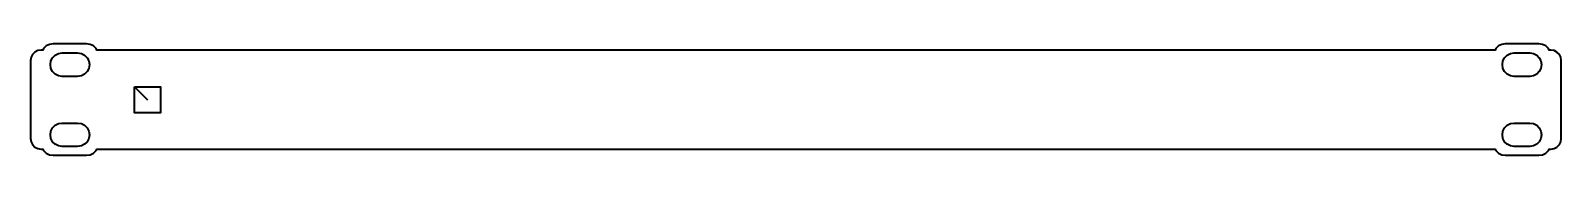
# Model space of a CAD drawing. Header units: inches. Extents: x 0.4 to 12, y 8.4 to 9.3.
import ezdxf

# ---------------------------------------------------------------- set-up
doc = ezdxf.new("R2010")
doc.units = ezdxf.units.IN
doc.header["$MEASUREMENT"] = 0
for name, color, linetype in [('First LED Indicators', 7, 'Continuous'), ('Layer 1', 7, 'Continuous'), ('Led Positions', 7, 'Continuous')]:
    doc.layers.add(name, color=color, linetype=linetype)

msp = doc.modelspace()

# ---------------------------------------------------------------- linework, layer by layer
at = {"layer": 'First LED Indicators', "color": 30, "lineweight": 35, "true_color": 0xff9f1d}
msp.add_lwpolyline([(1.174, 8.929), (1.272, 8.831)], dxfattribs=at)
at = {"layer": 'Layer 1', "color": 88, "lineweight": 35, "true_color": 0x105111}
for points in [[(0.839, 8.414), (0.864, 8.426), (0.883, 8.446), (0.889, 8.457), (11.499, 8.457), (11.504, 8.446), (11.524, 8.426), (11.549, 8.414), (11.576, 8.41), (11.831, 8.41), (11.858, 8.414), (11.883, 8.426), (11.903, 8.446), (11.908, 8.457), (11.921, 8.457), (11.946, 8.461), (11.968, 8.472), (11.986, 8.49), (11.997, 8.512), (12.001, 8.537), (12.001, 9.128), (11.997, 9.153), (11.986, 9.175), (11.968, 9.193), (11.946, 9.204), (11.921, 9.208), (11.908, 9.208), (11.903, 9.219), (11.883, 9.239), (11.858, 9.251), (11.831, 9.256), (11.576, 9.256), (11.549, 9.251), (11.524, 9.239), (11.504, 9.219), (11.499, 9.208), (0.889, 9.208), (0.883, 9.219), (0.864, 9.239), (0.839, 9.251), (0.811, 9.256), (0.557, 9.256), (0.529, 9.251), (0.504, 9.239), (0.485, 9.219), (0.479, 9.208), (0.467, 9.208), (0.442, 9.204), (0.419, 9.193), (0.401, 9.175), (0.39, 9.153), (0.386, 9.128), (0.386, 8.537), (0.39, 8.512), (0.401, 8.49), (0.419, 8.472), (0.442, 8.461), (0.467, 8.457), (0.479, 8.457), (0.485, 8.446), (0.504, 8.426), (0.529, 8.414), (0.557, 8.41), (0.811, 8.41), (0.839, 8.414)], [(0.625, 9.008), (0.597, 9.012), (0.572, 9.025), (0.553, 9.044), (0.54, 9.069), (0.536, 9.097), (0.54, 9.125), (0.553, 9.15), (0.572, 9.169), (0.597, 9.182), (0.625, 9.186), (0.743, 9.186), (0.771, 9.182), (0.796, 9.169), (0.815, 9.15), (0.828, 9.125), (0.832, 9.097), (0.828, 9.069), (0.815, 9.044), (0.796, 9.025), (0.771, 9.012), (0.743, 9.008), (0.625, 9.008)], [(11.643, 9.008), (11.615, 9.012), (11.59, 9.025), (11.571, 9.044), (11.558, 9.069), (11.554, 9.097), (11.558, 9.125), (11.571, 9.15), (11.59, 9.169), (11.615, 9.182), (11.643, 9.186), (11.761, 9.186), (11.789, 9.182), (11.814, 9.169), (11.833, 9.15), (11.846, 9.125), (11.85, 9.097), (11.846, 9.069), (11.833, 9.044), (11.814, 9.025), (11.789, 9.012), (11.761, 9.008), (11.643, 9.008)], [(0.625, 8.476), (0.597, 8.481), (0.572, 8.493), (0.553, 8.512), (0.54, 8.537), (0.536, 8.565), (0.54, 8.593), (0.553, 8.618), (0.572, 8.637), (0.597, 8.65), (0.625, 8.654), (0.743, 8.654), (0.771, 8.65), (0.796, 8.637), (0.815, 8.618), (0.828, 8.593), (0.832, 8.565), (0.828, 8.537), (0.815, 8.512), (0.796, 8.493), (0.771, 8.481), (0.743, 8.476), (0.625, 8.476)], [(11.643, 8.476), (11.615, 8.481), (11.59, 8.493), (11.571, 8.512), (11.558, 8.537), (11.554, 8.565), (11.558, 8.593), (11.571, 8.618), (11.59, 8.637), (11.615, 8.65), (11.643, 8.654), (11.761, 8.654), (11.789, 8.65), (11.814, 8.637), (11.833, 8.618), (11.846, 8.593), (11.85, 8.565), (11.846, 8.537), (11.833, 8.512), (11.814, 8.493), (11.789, 8.481), (11.761, 8.476), (11.643, 8.476)]]:
    msp.add_lwpolyline(points, dxfattribs=at)
at = {"layer": 'Led Positions', "color": 30, "lineweight": 35, "true_color": 0xff9f1d}
msp.add_lwpolyline([(1.174, 8.929), (1.371, 8.929), (1.371, 8.732), (1.174, 8.732), (1.174, 8.929)], dxfattribs=at)

doc.saveas('drawing.dxf')
